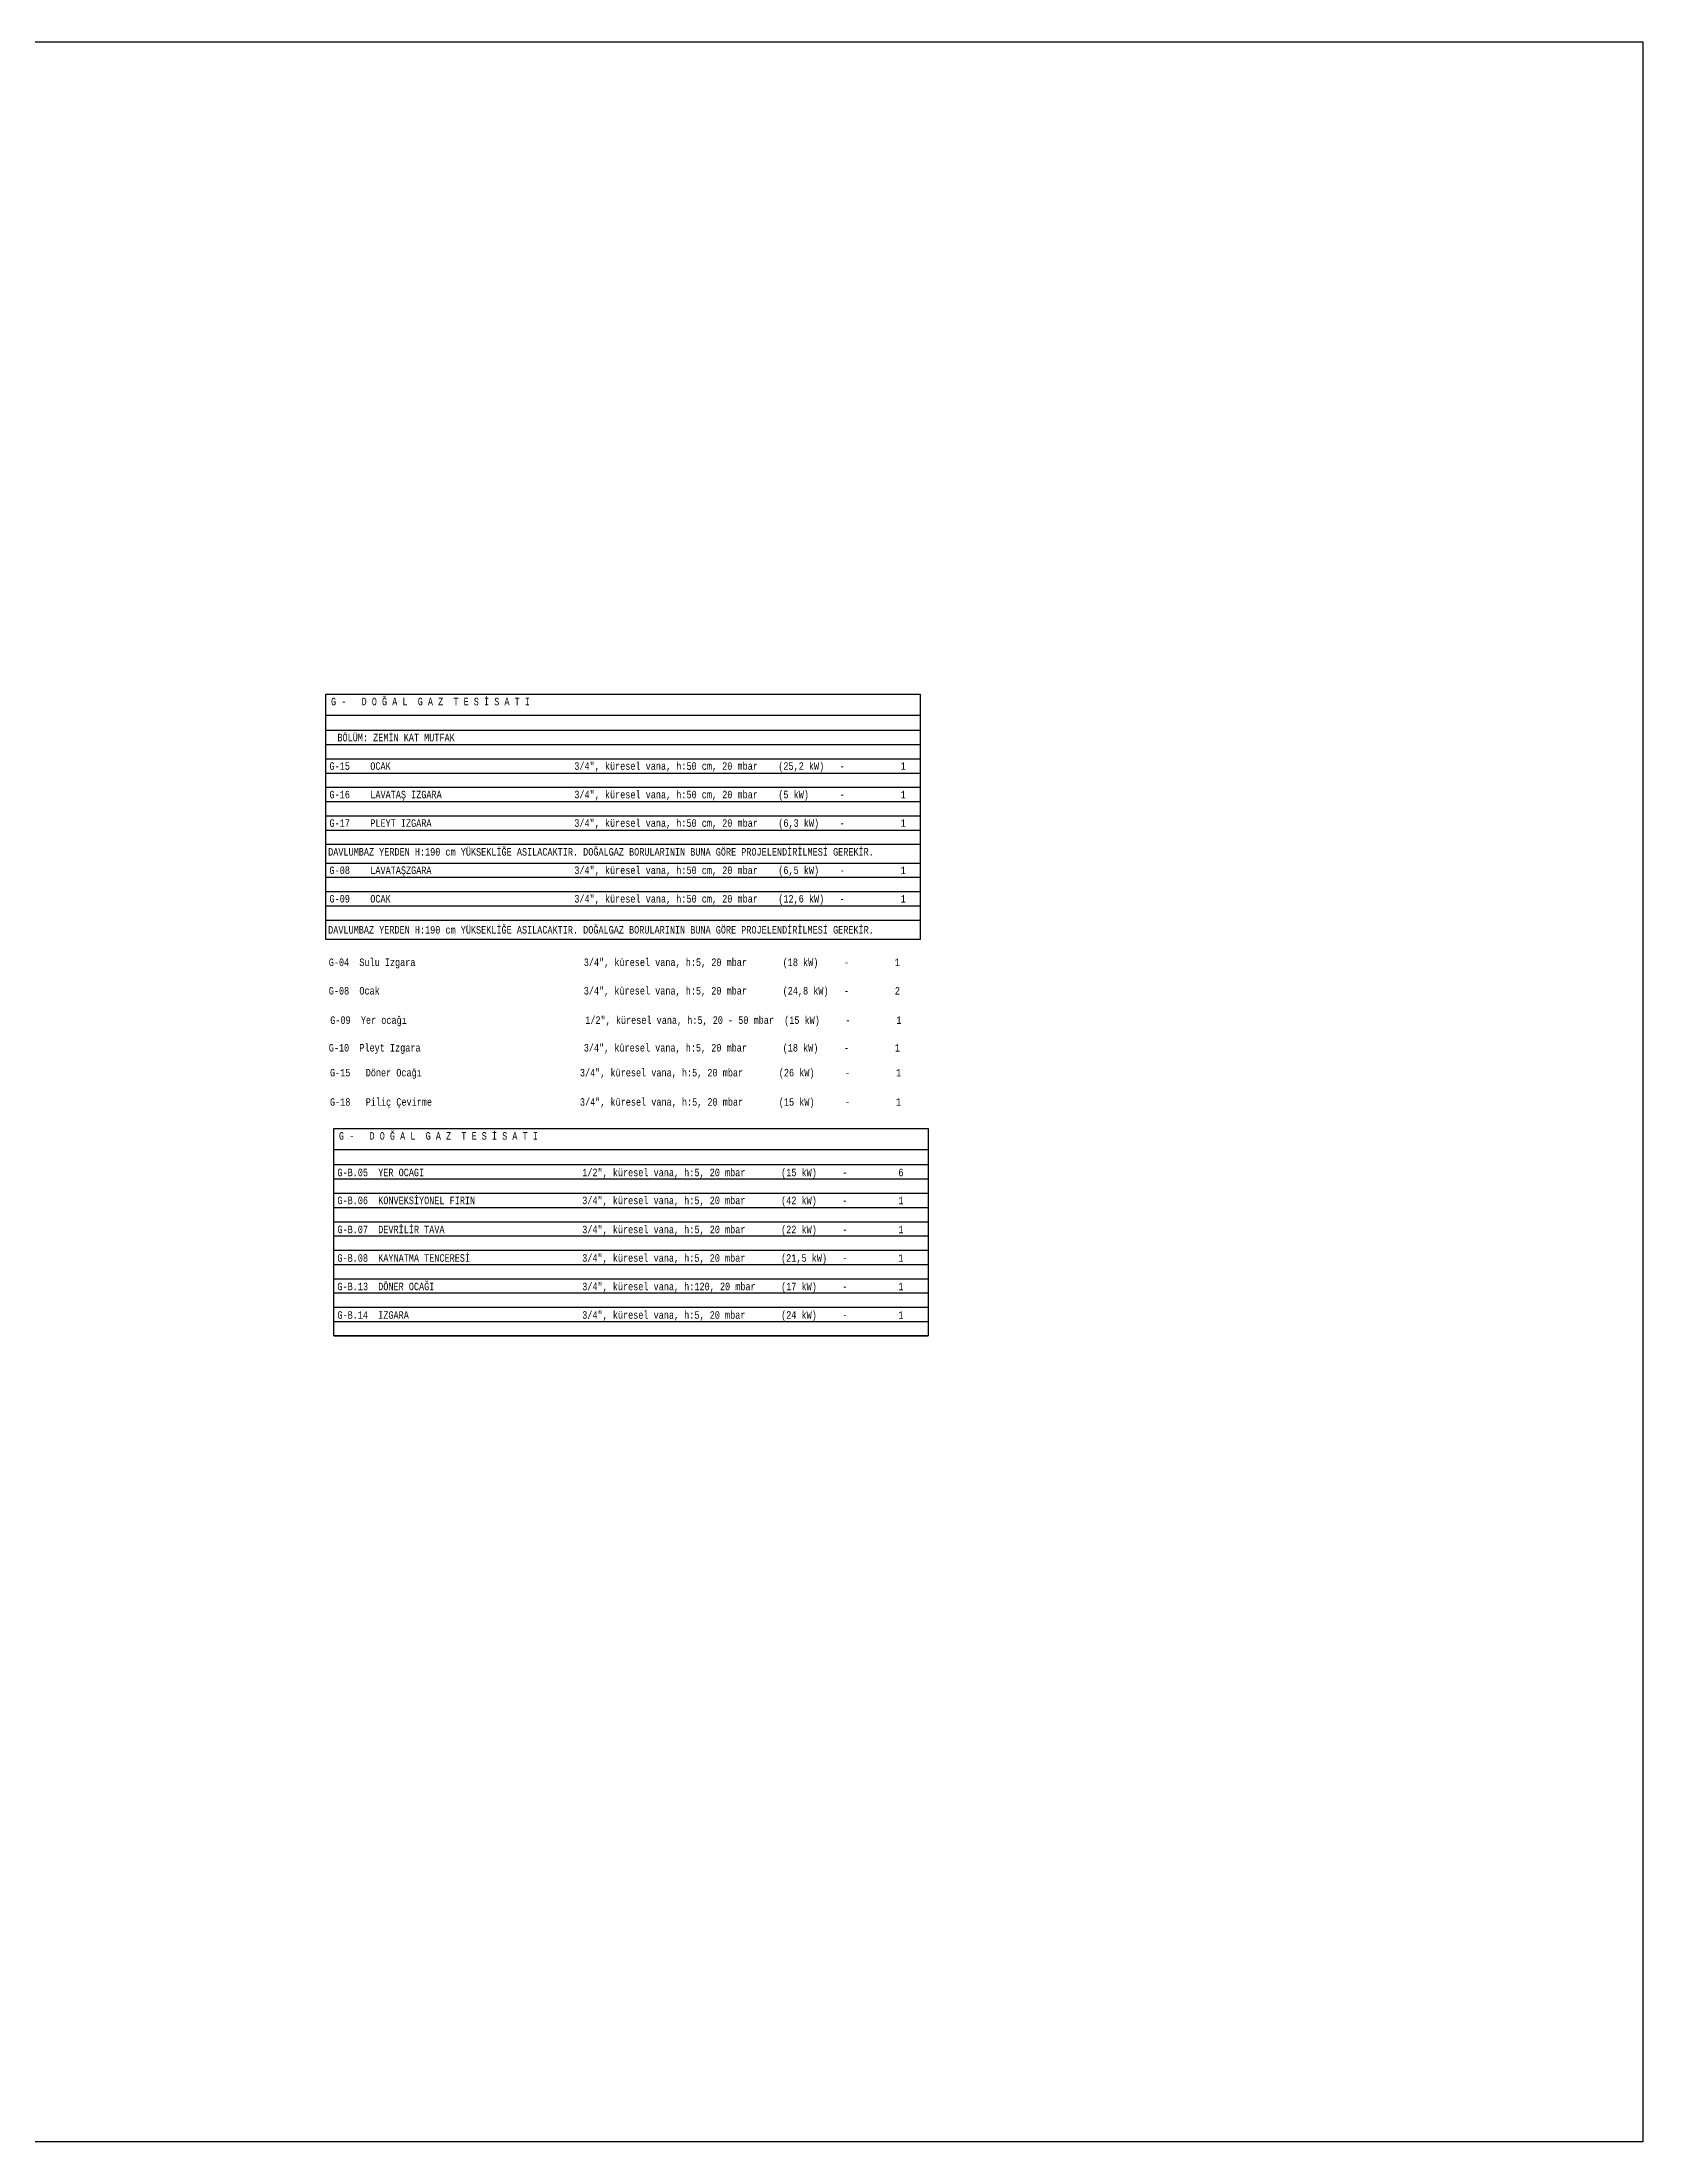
# Model space of a CAD drawing. Header units: millimetres. Extents: x -3516 to 33273, y -7531 to 724.
# Drawn here: x 31146 to 33273, y -3667 to -876 of the extents above; entities that cross this region are included whole.
import ezdxf

# ---------------------------------------------------------------- set-up
doc = ezdxf.new("R2010")
doc.units = ezdxf.units.MM
doc.layers.add('BEYAZ', color=7, linetype='Continuous')
doc.layers.add('TES_GAZ', color=92, linetype='Continuous')
doc.styles.add('antet', font='', dxfattribs={"width": 0.8})
doc.styles.get('antet').set_extended_font_data('Monospac821 BT')

msp = doc.modelspace()

# ---------------------------------------------------------------- linework, layer by layer
msp.add_lwpolyline([(27073.35, -875.905), (33273.35, -875.905), (33273.35, -3667.462), (27073.35, -3667.462)])
at = {"layer": 'TES_GAZ', "ltscale": 1.5, "elevation": 0}
msp.add_lwpolyline([(31522.827, -1742.993), (32312.827, -1742.993), (32312.827, -2069.131), (31522.827, -2069.131)], close=True, dxfattribs=at)
at = {"layer": 'TES_GAZ', "linetype": 'Continuous', "elevation": 0}
for points in [[(31522.827, -1770.77), (32312.827, -1770.77)], [(31522.827, -1790.869), (32312.827, -1790.869)], [(31522.827, -1809.814), (32312.827, -1809.814)], [(31522.827, -1828.759), (32312.827, -1828.759)], [(31522.827, -1847.704), (32312.827, -1847.704)], [(31522.827, -1866.649), (32312.827, -1866.649)], [(31522.827, -1885.595), (32312.827, -1885.595)], [(31522.827, -1904.54), (32312.827, -1904.54)], [(31522.827, -1923.485), (32312.827, -1923.485)], [(31522.827, -1942.43), (32312.827, -1942.43)], [(31522.827, -1967.305), (32312.827, -1967.305)], [(31522.827, -1986.251), (32312.827, -1986.251)], [(31522.827, -2005.196), (32312.827, -2005.196)], [(31522.827, -2024.141), (32312.827, -2024.141)], [(31522.827, -2043.086), (32312.827, -2043.086)]]:
    msp.add_lwpolyline(points, dxfattribs=at)
at = {"layer": 'TES_GAZ', "ltscale": 1.5}
msp.add_lwpolyline([(31533.366, -2320.399), (32323.366, -2320.399), (32323.366, -2595.617), (31533.366, -2595.617)], close=True, dxfattribs=at)
at = {"layer": 'TES_GAZ', "linetype": 'Continuous'}
for points in [[(31533.366, -2348.176), (32323.366, -2348.176)], [(31533.366, -2368.275), (32323.366, -2368.275)], [(31533.366, -2387.22), (32323.366, -2387.22)], [(31533.366, -2406.166), (32323.366, -2406.166)], [(31533.366, -2425.111), (32323.366, -2425.111)], [(31533.366, -2444.056), (32323.366, -2444.056)], [(31533.366, -2463.001), (32323.366, -2463.001)], [(31533.366, -2481.946), (32323.366, -2481.946)], [(31533.366, -2500.891), (32323.366, -2500.891)], [(31533.366, -2519.836), (32323.366, -2519.836)], [(31533.366, -2538.781), (32323.366, -2538.781)], [(31533.366, -2557.726), (32323.366, -2557.726)], [(31533.366, -2576.671), (32323.366, -2576.671)], [(31533.366, -2595.617), (32323.366, -2595.617)]]:
    msp.add_lwpolyline(points, dxfattribs=at)

# ---------------------------------------------------------------- texts
at = {"layer": 'BEYAZ', "color": 3, "linetype": 'Continuous', "style": 'antet', "width": 0.8}
for s, p in [(' G-04  Sulu Izgara                                 3/4", küresel vana, h:5, 20 mbar       (18 kW)     -         1', (31519.854, -2104.204)), (' G-08  Ocak                                        3/4", küresel vana, h:5, 20 mbar       (24,8 kW)   -         2', (31519.854, -2142.094)), (' G-09  Yer ocağı                                   1/2", küresel vana, h:5, 20 - 50 mbar  (15 kW)     -         1', (31521.845, -2181.132)), (' G-10  Pleyt Izgara                                3/4", küresel vana, h:5, 20 mbar       (18 kW)     -         1', (31519.854, -2217.875)), (' G-15   Döner Ocağı                               3/4", küresel vana, h:5, 20 mbar       (26 kW)      -         1', (31521.506, -2250.962)), (' G-18   Piliç Çevirme                             3/4", küresel vana, h:5, 20 mbar       (15 kW)      -         1', (31521.506, -2289.907))]:
    msp.add_text(s, height=10, dxfattribs=at).set_placement(p)
at = {"layer": 'TES_GAZ', "linetype": 'Continuous', "style": 'antet', "width": 0.8}
for s, p in [(' G -   D O Ğ A L  G A Z  T E S İ S A T I                                      ', (31522.827, -1757.644, 0)), ('BÖLÜM: ZEMİN KAT MUTFAK', (31538.128, -1805.495, 0)), (' G-15    OCAK                                    3/4", küresel vana, h:50 cm, 20 mbar    (25,2 kW)   -           1', (31520.836, -1843.386, 0)), (' G-16    LAVATAŞ IZGARA                          3/4", küresel vana, h:50 cm, 20 mbar    (5 kW)      -           1', (31520.836, -1881.276, 0)), (' G-17    PLEYT IZGARA                            3/4", küresel vana, h:50 cm, 20 mbar    (6,3 kW)    -           1', (31520.836, -1919.166, 0)), ('DAVLUMBAZ YERDEN H:190 cm YÜKSEKLİĞE ASILACAKTIR. DOĞALGAZ BORULARININ BUNA GÖRE PROJELENDİRİLMESİ GEREKİR.', (31525.829, -1957.464, 0)), (' G-08    LAVATAŞZGARA                            3/4", küresel vana, h:50 cm, 20 mbar    (6,5 kW)    -           1', (31520.836, -1981.932, 0)), (' G-09    OCAK                                    3/4", küresel vana, h:50 cm, 20 mbar    (12,6 kW)   -           1', (31520.836, -2019.822, 0)), ('DAVLUMBAZ YERDEN H:190 cm YÜKSEKLİĞE ASILACAKTIR. DOĞALGAZ BORULARININ BUNA GÖRE PROJELENDİRİLMESİ GEREKİR.', (31525.829, -2061.12, 0)), (' G -   D O Ğ A L  G A Z  T E S İ S A T I                                      ', (31533.366, -2335.05)), (' G-B.05  YER OCAGI                               1/2", küresel vana, h:5, 20 mbar       (15 kW)     -          6', (31531.374, -2383.657)), (' G-B.06  KONVEKSİYONEL FIRIN                     3/4", küresel vana, h:5, 20 mbar       (42 kW)     -          1', (31531.374, -2420.792)), (' G-B.07  DEVRİLİR TAVA                           3/4", küresel vana, h:5, 20 mbar       (22 kW)     -          1', (31531.374, -2459.437)), (' G-B.08  KAYNATMA TENCERESİ                      3/4", küresel vana, h:5, 20 mbar       (21,5 kW)   -          1', (31531.374, -2497.327)), (' G-B.13  DÖNER OCAĞI                             3/4", küresel vana, h:120, 20 mbar     (17 kW)     -          1', (31531.374, -2535.217)), (' G-B.14  IZGARA                                  3/4", küresel vana, h:5, 20 mbar       (24 kW)     -          1', (31531.374, -2573.108))]:
    msp.add_text(s, height=10, dxfattribs=at).set_placement(p)

doc.saveas('drawing.dxf')
